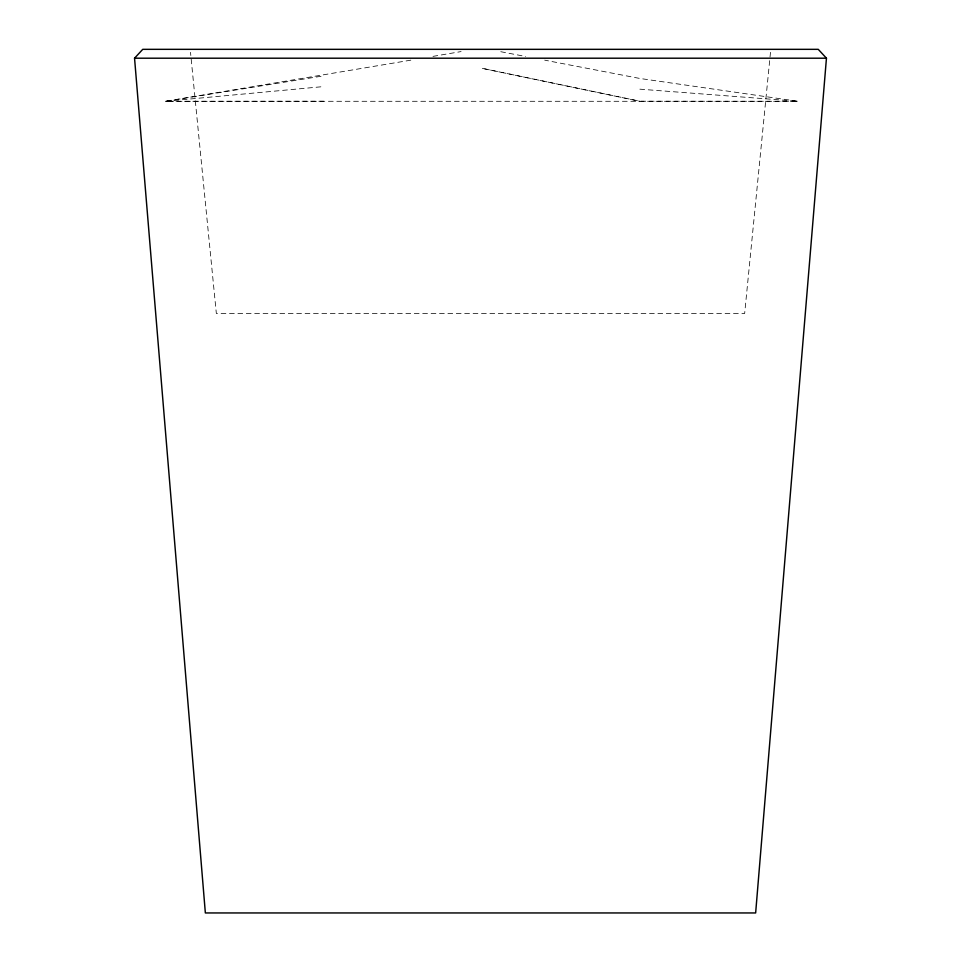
<?xml version="1.0" encoding="UTF-8"?>
<svg xmlns="http://www.w3.org/2000/svg" width="961" height="961" viewBox="0 0 961 961"><rect width="100%" height="100%" fill="white"/><g stroke="black" fill="none" stroke-linecap="round" stroke-linejoin="round"><path stroke-width="0.72" stroke-dasharray="4.8 3.6" d="M770.494 52.314L744.655 313.478L216.345 313.478L190.506 52.314M410.827 60.159L165.532 101.289L797.99 101.289L639.87 78.466L544.707 60.159M432.991 56.375L461.076 51.582M323.641 101.217L165.532 101.289L323.641 75.859M165.532 101.289L323.641 86.562M639.87 89.169L797.99 101.289L639.87 101.217L481.761 68.255L639.87 101.289M500.789 51.714L525.679 56.495"/><path stroke-width="1.44" d="M826.448 58.201L755.646 912.95L205.354 912.95L134.552 58.201L142.745 49.335L818.255 49.335L826.448 58.201L134.552 58.201"/></g></svg>
